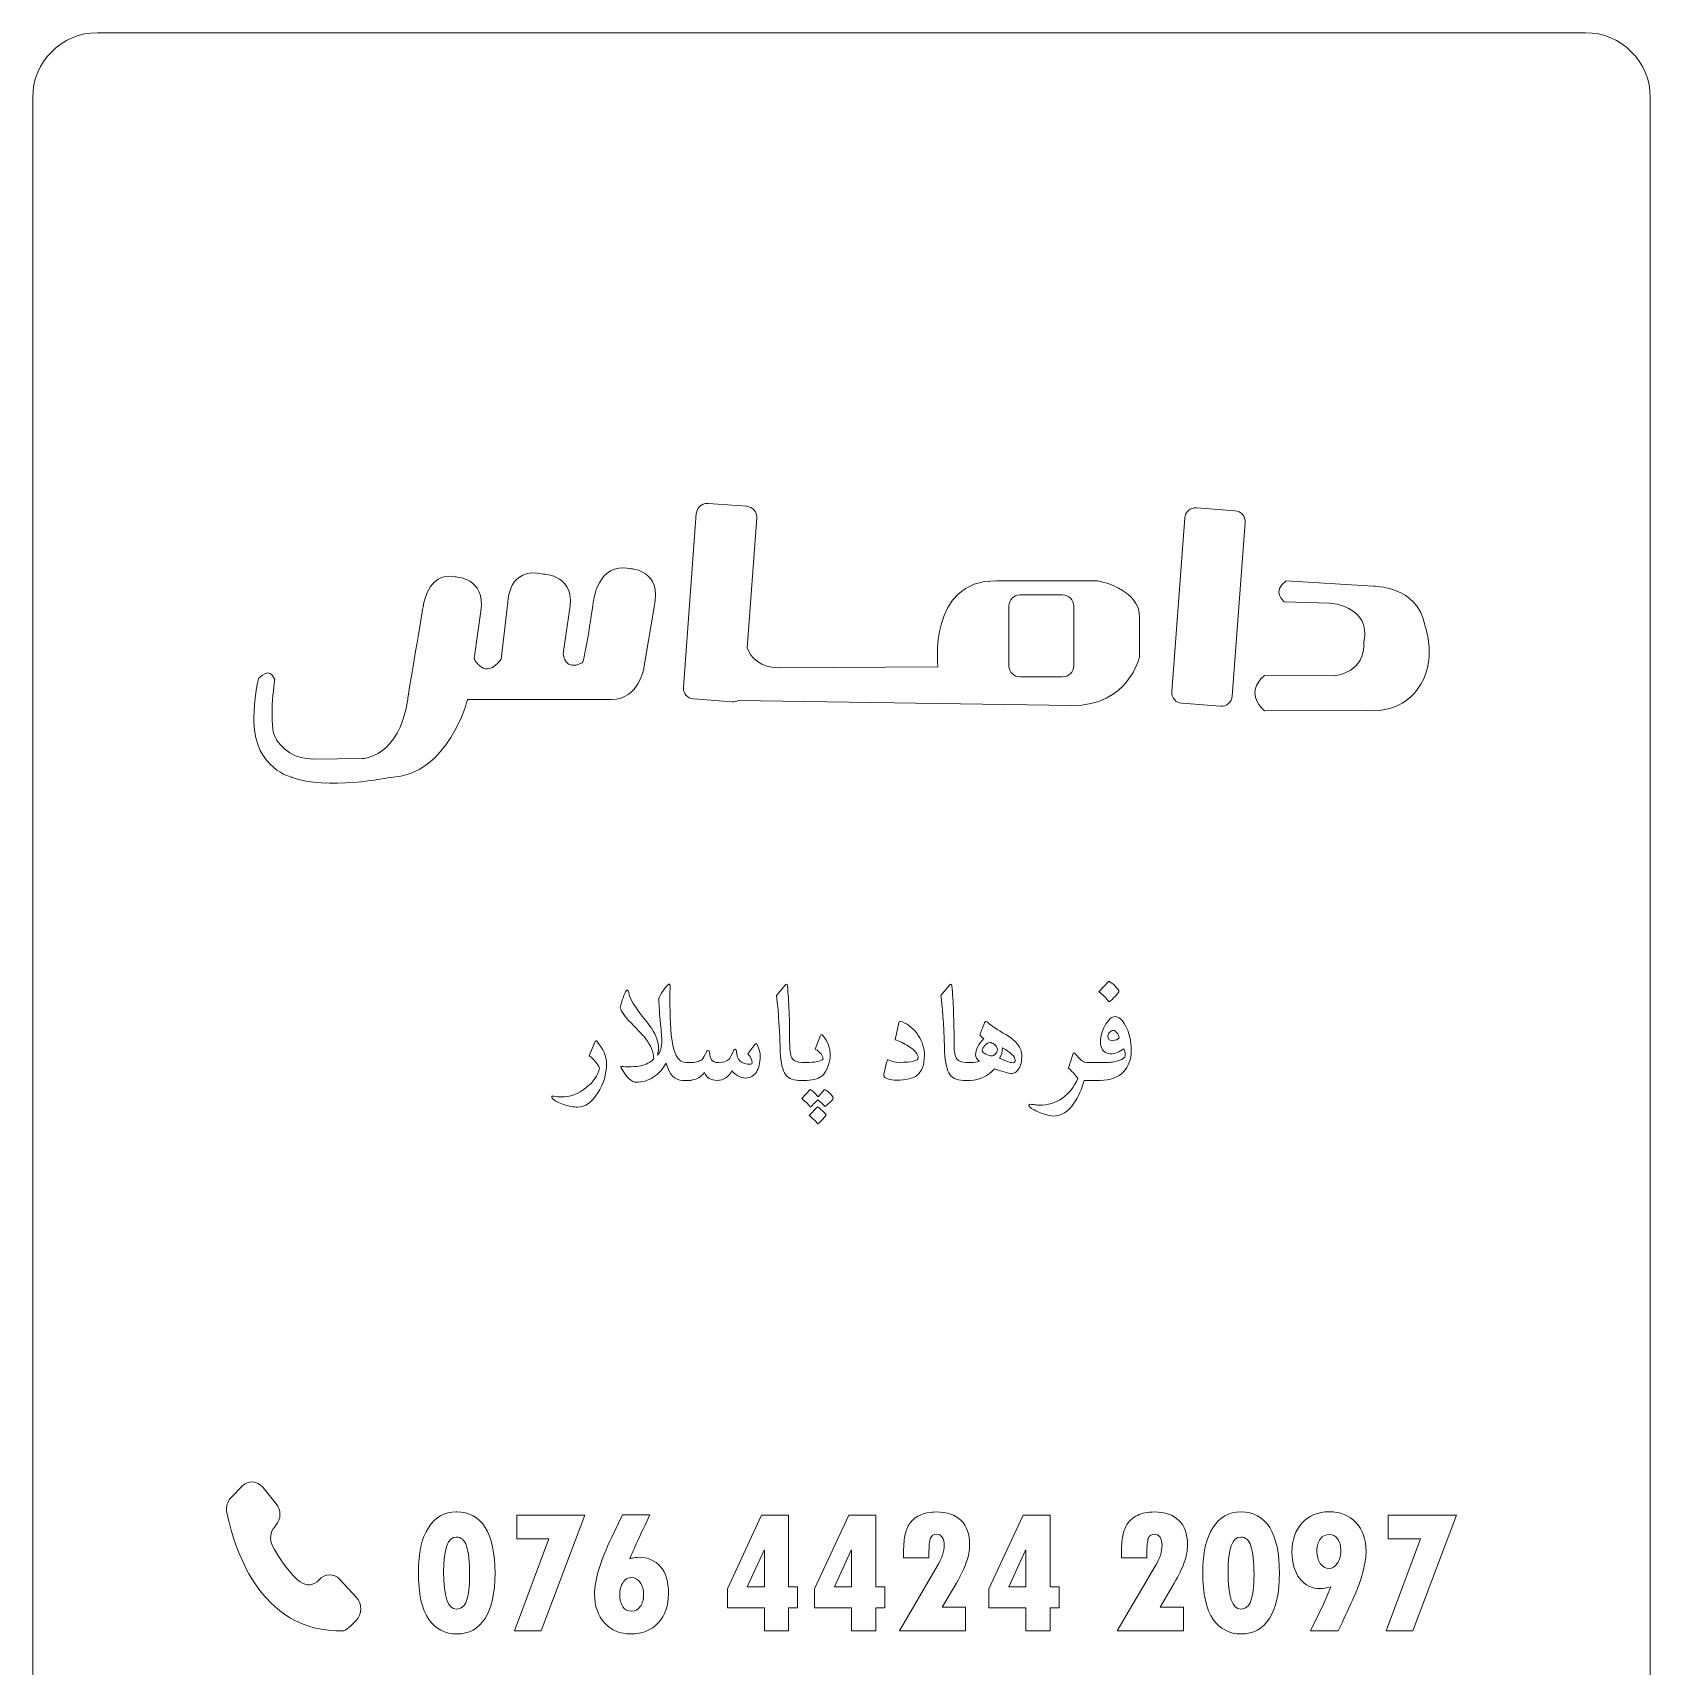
# Model space of a CAD drawing. Header units: millimetres. Extents: x -319 to -269, y -243 to -143.
# Drawn here: x -318.7 to -268.7, y -193.5 to -143 of the extents above; entities that cross this region are included whole.
import ezdxf

# ---------------------------------------------------------------- set-up
doc = ezdxf.new("R2010")
doc.units = ezdxf.units.MM
doc.header["$MEASUREMENT"] = 0
doc.layers.add('Layer 1', color=7, linetype='Continuous')

msp = doc.modelspace()

# ---------------------------------------------------------------- linework, layer by layer
at = {"layer": 'Layer 1', "color": 250, "lineweight": 18}
for points, knots in [([(-316.7188, -142.9953), (-316.7188, -142.9953), (-270.7189, -142.9953), (-270.7189, -142.9953), (-269.6188, -142.9953), (-268.7188, -143.8953), (-268.7188, -144.9952), (-268.7188, -144.9952), (-268.7188, -240.9953), (-268.7188, -240.9953), (-268.7188, -242.0953), (-269.6188, -242.9953), (-270.7189, -242.9953), (-270.7189, -242.9953), (-316.7188, -242.9953), (-316.7188, -242.9953), (-317.8188, -242.9953), (-318.7188, -242.0953), (-318.7188, -240.9953), (-318.7188, -240.9953), (-318.7188, -144.9952), (-318.7188, -144.9952), (-318.7188, -143.8953), (-317.8188, -142.9953), (-316.7188, -142.9953)], [0, 0, 0, 0, 0.125, 0.125, 0.125, 0.25, 0.25, 0.25, 0.375, 0.375, 0.375, 0.5, 0.5, 0.5, 0.625, 0.625, 0.625, 0.75, 0.75, 0.75, 0.875, 0.875, 0.875, 1, 1, 1, 1]), ([(-290.7406, -162.5979), (-290.7406, -162.5979), (-291.0538, -159.9038), (-288.9237, -159.9352), (-288.9237, -159.9352), (-285.8224, -159.9348), (-285.8224, -159.9348), (-285.8224, -159.9348), (-284.4753, -160.1512), (-284.5067, -161.0925), (-284.5067, -161.0925), (-284.506, -162.2845), (-284.506, -162.2845), (-284.506, -162.2845), (-284.8512, -163.8195), (-286.6055, -163.7882), (-286.6055, -163.7882), (-296.9151, -163.6353), (-296.9151, -163.6353), (-296.9696, -163.6646), (-297.0328, -163.679), (-297.099, -163.6741), (-297.099, -163.6741), (-298.2952, -163.585), (-298.2952, -163.585), (-298.4807, -163.5711), (-298.6199, -163.4096), (-298.6061, -163.224), (-298.6061, -163.224), (-298.2061, -157.8548), (-298.2061, -157.8548), (-298.1929, -157.678), (-298.0454, -157.5432), (-297.871, -157.5429), (-297.8624, -157.5429), (-297.8538, -157.5432), (-297.8451, -157.5439), (-297.8451, -157.5439), (-296.649, -157.633), (-296.649, -157.633), (-296.4634, -157.6467), (-296.3242, -157.8085), (-296.338, -157.994), (-296.338, -157.994), (-296.6369, -162.0061), (-296.6369, -162.0061), (-296.5257, -162.3286), (-296.2439, -162.6157), (-295.5961, -162.6291), (-295.5961, -162.6291), (-290.7406, -162.5979), (-290.7406, -162.5979)], [0, 0, 0, 0, 0.0588235, 0.0588235, 0.0588235, 0.1176471, 0.1176471, 0.1176471, 0.1764706, 0.1764706, 0.1764706, 0.2352941, 0.2352941, 0.2352941, 0.2941176, 0.2941176, 0.2941176, 0.3529412, 0.3529412, 0.3529412, 0.4117647, 0.4117647, 0.4117647, 0.4705882, 0.4705882, 0.4705882, 0.5294118, 0.5294118, 0.5294118, 0.5882353, 0.5882353, 0.5882353, 0.6470588, 0.6470588, 0.6470588, 0.7058824, 0.7058824, 0.7058824, 0.7647059, 0.7647059, 0.7647059, 0.8235294, 0.8235294, 0.8235294, 0.8823529, 0.8823529, 0.8823529, 0.9411765, 0.9411765, 0.9411765, 1, 1, 1, 1]), ([(-282.0035, -163.8113), (-282.0035, -163.8113), (-283.1993, -163.722), (-283.1993, -163.722), (-283.385, -163.7082), (-283.5242, -163.5467), (-283.5104, -163.361), (-283.5104, -163.361), (-283.1104, -157.992), (-283.1104, -157.992), (-283.0966, -157.8063), (-282.935, -157.6671), (-282.7494, -157.6809), (-282.7494, -157.6809), (-281.5532, -157.7701), (-281.5532, -157.7701), (-281.3679, -157.7839), (-281.2283, -157.9455), (-281.2425, -158.1311), (-281.2425, -158.1311), (-281.6424, -163.5001), (-281.6424, -163.5001), (-281.6562, -163.6858), (-281.8178, -163.825), (-282.0035, -163.8113)], [0, 0, 0, 0, 0.125, 0.125, 0.125, 0.25, 0.25, 0.25, 0.375, 0.375, 0.375, 0.5, 0.5, 0.5, 0.625, 0.625, 0.625, 0.75, 0.75, 0.75, 0.875, 0.875, 0.875, 1, 1, 1, 1]), ([(-301.7362, -162.4725), (-301.6526, -162.4292), (-301.3915, -160.609), (-301.3915, -160.609), (-301.3915, -160.609), (-301.2662, -159.3399), (-300.2637, -159.5591), (-300.2637, -159.5591), (-299.23, -159.5834), (-299.5118, -160.746), (-299.5118, -160.746), (-299.8252, -162.6291), (-299.8252, -162.6291), (-299.8252, -162.6291), (-299.9815, -163.6002), (-300.8277, -163.6002), (-301.6736, -163.6002), (-305.276, -163.6002), (-305.276, -163.6002), (-305.276, -163.6002), (-305.8711, -165.9498), (-307.6567, -166.0123), (-307.6567, -166.0123), (-309.6929, -166.4195), (-310.6953, -166.0123), (-310.6953, -166.0123), (-311.8544, -165.7474), (-311.8857, -164.2979), (-311.8857, -164.2979), (-311.8649, -163.3393), (-311.7395, -162.9633), (-311.7395, -162.9632), (-311.3845, -162.5455), (-311.2384, -162.9842), (-311.2384, -162.9842), (-311.4472, -164.467), (-311.1966, -164.822), (-311.1966, -164.822), (-310.8624, -165.4485), (-310.048, -165.4485), (-310.048, -165.4485), (-308.5233, -165.4277), (-308.5233, -165.4277), (-308.5233, -165.4277), (-307.3956, -165.4067), (-307.1241, -163.6002), (-307.1241, -163.4853), (-306.6439, -160.7077), (-306.6439, -160.7077), (-306.6439, -160.7077), (-306.5221, -159.6635), (-305.6744, -159.8098), (-305.6744, -159.8098), (-304.7017, -159.8306), (-304.8686, -160.8748), (-304.8686, -160.8748), (-305.0775, -162.3367), (-305.0775, -162.3367), (-305.0775, -162.3367), (-304.7434, -163.0468), (-304.2421, -162.3576), (-304.2421, -162.3576), (-304.0333, -160.609), (-304.0333, -160.609), (-304.0333, -160.609), (-304.0333, -159.4756), (-302.9264, -159.7262), (-302.9264, -159.7262), (-301.8822, -159.7471), (-302.1329, -160.9167), (-302.1329, -160.9167), (-302.3208, -162.1905), (-302.3208, -162.1905), (-302.3208, -162.1905), (-302.2791, -162.7545), (-301.7362, -162.4725)], [0, 0, 0, 0, 0.04, 0.04, 0.04, 0.08, 0.08, 0.08, 0.12, 0.12, 0.12, 0.16, 0.16, 0.16, 0.2, 0.2, 0.2, 0.24, 0.24, 0.24, 0.28, 0.28, 0.28, 0.32, 0.32, 0.32, 0.36, 0.36, 0.36, 0.4, 0.4, 0.4, 0.44, 0.44, 0.44, 0.48, 0.48, 0.48, 0.52, 0.52, 0.52, 0.56, 0.56, 0.56, 0.6, 0.6, 0.6, 0.64, 0.64, 0.64, 0.68, 0.68, 0.68, 0.72, 0.72, 0.72, 0.76, 0.76, 0.76, 0.8, 0.8, 0.8, 0.84, 0.84, 0.84, 0.88, 0.88, 0.88, 0.92, 0.92, 0.92, 0.96, 0.96, 0.96, 1, 1, 1, 1]), ([(-279.9747, -159.9348), (-279.9747, -159.9348), (-277.2805, -160.1021), (-277.2805, -160.1021), (-277.2805, -160.1021), (-275.9234, -160.0812), (-275.6934, -161.2925), (-275.6934, -161.2925), (-275.2542, -162.4411), (-275.9234, -163.2974), (-275.9234, -163.2974), (-276.3827, -164.0283), (-277.4687, -163.9449), (-277.4687, -163.9449), (-280.643, -163.9515), (-280.643, -163.9515), (-280.643, -163.9515), (-281.3114, -163.4228), (-280.643, -162.8589), (-280.643, -162.8589), (-278.474, -162.8697), (-278.474, -162.8697), (-278.474, -162.8697), (-277.509, -162.7848), (-277.5717, -161.8033), (-277.5717, -161.8033), (-277.2805, -160.7704), (-278.6383, -160.6242), (-278.6383, -160.6242), (-280.0374, -160.5825), (-280.0374, -160.5825), (-280.0374, -160.5825), (-280.4343, -160.2692), (-279.9747, -159.9348)], [0, 0, 0, 0, 0.0909091, 0.0909091, 0.0909091, 0.1818182, 0.1818182, 0.1818182, 0.2727273, 0.2727273, 0.2727273, 0.3636364, 0.3636364, 0.3636364, 0.4545455, 0.4545455, 0.4545455, 0.5454545, 0.5454545, 0.5454545, 0.6363636, 0.6363636, 0.6363636, 0.7272727, 0.7272727, 0.7272727, 0.8181818, 0.8181818, 0.8181818, 0.9090909, 0.9090909, 0.9090909, 1, 1, 1, 1]), ([(-286.8842, -162.905), (-286.8842, -162.905), (-288.2064, -162.905), (-288.2064, -162.905), (-288.3948, -162.905), (-288.5478, -162.7522), (-288.5478, -162.5636), (-288.5478, -162.5636), (-288.5478, -160.7137), (-288.5478, -160.7137), (-288.5478, -160.5253), (-288.3948, -160.3725), (-288.2064, -160.3725), (-288.2064, -160.3725), (-286.8842, -160.3725), (-286.8842, -160.3725), (-286.6957, -160.3725), (-286.5428, -160.5253), (-286.5428, -160.7138), (-286.5428, -160.7138), (-286.5428, -162.5636), (-286.5428, -162.5636), (-286.5428, -162.7522), (-286.6957, -162.905), (-286.8842, -162.905)], [0, 0, 0, 0, 0.125, 0.125, 0.125, 0.25, 0.25, 0.25, 0.375, 0.375, 0.375, 0.5, 0.5, 0.5, 0.625, 0.625, 0.625, 0.75, 0.75, 0.75, 0.875, 0.875, 0.875, 1, 1, 1, 1]), ([(-296.2321, -174.6359), (-296.2321, -174.8381), (-296.2721, -174.9983), (-296.3498, -175.1166), (-296.4299, -175.2398), (-296.5397, -175.3018), (-296.6801, -175.3018), (-296.7539, -175.3018), (-296.8354, -175.2786), (-296.9228, -175.2317), (-297.0118, -175.1849), (-297.0706, -175.1317), (-297.1007, -175.0715), (-297.2083, -175.2735), (-297.3598, -175.3745), (-297.5563, -175.3745), (-297.7602, -175.3745), (-297.8911, -175.295), (-297.9494, -175.1367), (-298.0663, -175.2721), (-298.2068, -175.3499), (-298.3701, -175.3695), (-298.3701, -175.3695), (-298.3701, -175.3745), (-298.3701, -175.3745), (-298.3701, -175.3745), (-298.4458, -175.3745), (-298.4458, -175.3745), (-298.4458, -175.3745), (-298.4552, -175.3745), (-298.4552, -175.3745), (-298.4552, -175.3745), (-298.588, -175.3745), (-298.588, -175.3745), (-298.588, -175.3745), (-298.6306, -175.3745), (-298.6306, -175.3745), (-298.8773, -175.3745), (-299.047, -175.1959), (-299.1387, -174.8387), (-299.2354, -175.0239), (-299.3691, -175.1711), (-299.5392, -175.2792), (-299.7029, -175.3825), (-299.8755, -175.4345), (-300.0573, -175.4345), (-300.2092, -175.4345), (-300.3669, -175.2844), (-300.5305, -174.9839), (-300.5371, -174.9708), (-300.5389, -174.9607), (-300.5357, -174.9538), (-300.534, -174.9469), (-300.5254, -174.9445), (-300.5105, -174.9463), (-300.4353, -174.9514), (-300.3652, -174.9538), (-300.3003, -174.9538), (-300.0683, -174.9538), (-299.8861, -174.9262), (-299.7543, -174.8713), (-299.6894, -174.8431), (-299.6102, -174.7906), (-299.5166, -174.7136), (-299.53, -174.5), (-299.6157, -174.2886), (-299.7745, -174.0802), (-299.8281, -174.0121), (-299.9814, -173.8481), (-300.2351, -173.5896), (-300.4137, -173.4073), (-300.522, -173.2547), (-300.5605, -173.1314), (-300.5455, -173.0295), (-300.497, -172.8812), (-300.4153, -172.6859), (-300.3868, -172.6176), (-300.3628, -172.5832), (-300.3428, -172.5832), (-300.3244, -172.5832), (-300.3086, -172.6101), (-300.2951, -172.6633), (-300.2617, -172.8215), (-300.1633, -173.0093), (-299.9998, -173.2267), (-299.8612, -173.4099), (-299.7228, -173.5926), (-299.5843, -173.7749), (-299.4442, -173.9919), (-299.3741, -174.1924), (-299.3741, -174.3756), (-299.3741, -174.4487), (-299.3839, -174.5227), (-299.4039, -174.5959), (-299.3174, -174.4957), (-299.2738, -174.3481), (-299.2738, -174.1529), (-299.2737, -174.0645), (-299.2873, -173.8881), (-299.3138, -173.6247), (-299.3423, -173.3341), (-299.36, -173.0857), (-299.3666, -172.8786), (-299.368, -172.8405), (-299.3353, -172.7666), (-299.2676, -172.6583), (-299.1999, -172.55), (-299.1377, -172.4725), (-299.081, -172.4255), (-299.0594, -172.4074), (-299.0445, -172.3979), (-299.036, -172.3979), (-299.0211, -172.3979), (-299.0145, -172.4286), (-299.016, -172.4906), (-299.031, -173.0069), (-299.0186, -173.4983), (-298.9785, -173.9645), (-298.9304, -174.5324), (-298.7755, -174.8193), (-298.5138, -174.8237), (-298.5138, -174.8237), (-298.4276, -174.8237), (-298.4276, -174.8237), (-298.4276, -174.8237), (-298.4189, -174.8237), (-298.4189, -174.8237), (-298.2369, -174.8228), (-298.1103, -174.7934), (-298.0394, -174.7353), (-298.0012, -174.7036), (-297.9518, -174.6223), (-297.8917, -174.4908), (-297.8805, -174.4626), (-297.8641, -174.4482), (-297.8417, -174.4482), (-297.819, -174.4481), (-297.8041, -174.4678), (-297.7992, -174.5065), (-297.7864, -174.6223), (-297.7665, -174.6987), (-297.7415, -174.7353), (-297.7039, -174.7943), (-297.6275, -174.8238), (-297.5137, -174.8238), (-297.3636, -174.8237), (-297.2559, -174.7887), (-297.1907, -174.718), (-297.1643, -174.6878), (-297.1193, -174.6015), (-297.0557, -174.4581), (-297.0405, -174.427), (-297.023, -174.4107), (-297.0004, -174.4107), (-296.9756, -174.4107), (-296.9629, -174.4339), (-296.9629, -174.4808), (-296.9629, -174.7442), (-296.8154, -174.8762), (-296.5173, -174.8762), (-296.4911, -174.8762), (-296.4773, -174.8589), (-296.4773, -174.8238), (-296.4773, -174.7487), (-296.5236, -174.6577), (-296.6149, -174.5509), (-296.6149, -174.5509), (-296.3947, -174.2706), (-296.3947, -174.2706), (-296.3746, -174.2473), (-296.3622, -174.2355), (-296.3547, -174.2355), (-296.3472, -174.2373), (-296.3358, -174.2523), (-296.3221, -174.2806), (-296.262, -174.4075), (-296.2321, -174.5258), (-296.2321, -174.6359)], [0, 0, 0, 0, 0.0169492, 0.0169492, 0.0169492, 0.0338983, 0.0338983, 0.0338983, 0.0508475, 0.0508475, 0.0508475, 0.0677966, 0.0677966, 0.0677966, 0.0847458, 0.0847458, 0.0847458, 0.1016949, 0.1016949, 0.1016949, 0.1186441, 0.1186441, 0.1186441, 0.1355932, 0.1355932, 0.1355932, 0.1525424, 0.1525424, 0.1525424, 0.1694915, 0.1694915, 0.1694915, 0.1864407, 0.1864407, 0.1864407, 0.2033898, 0.2033898, 0.2033898, 0.220339, 0.220339, 0.220339, 0.2372881, 0.2372881, 0.2372881, 0.2542373, 0.2542373, 0.2542373, 0.2711864, 0.2711864, 0.2711864, 0.2881356, 0.2881356, 0.2881356, 0.3050847, 0.3050847, 0.3050847, 0.3220339, 0.3220339, 0.3220339, 0.3389831, 0.3389831, 0.3389831, 0.3559322, 0.3559322, 0.3559322, 0.3728814, 0.3728814, 0.3728814, 0.3898305, 0.3898305, 0.3898305, 0.4067797, 0.4067797, 0.4067797, 0.4237288, 0.4237288, 0.4237288, 0.440678, 0.440678, 0.440678, 0.4576271, 0.4576271, 0.4576271, 0.4745763, 0.4745763, 0.4745763, 0.4915254, 0.4915254, 0.4915254, 0.5084746, 0.5084746, 0.5084746, 0.5254237, 0.5254237, 0.5254237, 0.5423729, 0.5423729, 0.5423729, 0.559322, 0.559322, 0.559322, 0.5762712, 0.5762712, 0.5762712, 0.5932203, 0.5932203, 0.5932203, 0.6101695, 0.6101695, 0.6101695, 0.6271186, 0.6271186, 0.6271186, 0.6440678, 0.6440678, 0.6440678, 0.6610169, 0.6610169, 0.6610169, 0.6779661, 0.6779661, 0.6779661, 0.6949153, 0.6949153, 0.6949153, 0.7118644, 0.7118644, 0.7118644, 0.7288136, 0.7288136, 0.7288136, 0.7457627, 0.7457627, 0.7457627, 0.7627119, 0.7627119, 0.7627119, 0.779661, 0.779661, 0.779661, 0.7966102, 0.7966102, 0.7966102, 0.8135593, 0.8135593, 0.8135593, 0.8305085, 0.8305085, 0.8305085, 0.8474576, 0.8474576, 0.8474576, 0.8644068, 0.8644068, 0.8644068, 0.8813559, 0.8813559, 0.8813559, 0.8983051, 0.8983051, 0.8983051, 0.9152542, 0.9152542, 0.9152542, 0.9322034, 0.9322034, 0.9322034, 0.9491525, 0.9491525, 0.9491525, 0.9661017, 0.9661017, 0.9661017, 0.9830508, 0.9830508, 0.9830508, 1, 1, 1, 1]), ([(-294.0691, -174.6198), (-294.0691, -174.7099), (-294.0936, -174.8188), (-294.1417, -174.9457), (-294.1869, -175.064), (-294.2314, -175.1461), (-294.2745, -175.1916), (-294.3928, -175.313), (-294.5655, -175.3745), (-294.7927, -175.3745), (-294.7927, -175.3745), (-294.8225, -175.3745), (-294.8225, -175.3745), (-294.8225, -175.3745), (-294.9653, -175.3745), (-294.9653, -175.3745), (-294.9653, -175.3745), (-295.038, -175.3745), (-295.038, -175.3745), (-295.25, -175.3745), (-295.3984, -175.2963), (-295.4834, -175.1392), (-295.5635, -174.9939), (-295.6087, -174.7323), (-295.6187, -174.355), (-295.6417, -173.6045), (-295.6793, -173.0696), (-295.7313, -172.7484), (-295.7313, -172.7484), (-295.4634, -172.4304), (-295.4634, -172.4304), (-295.4464, -172.4105), (-295.4315, -172.4005), (-295.4185, -172.4005), (-295.4014, -172.4005), (-295.3915, -172.4186), (-295.3884, -172.4556), (-295.3433, -172.9186), (-295.3208, -173.5262), (-295.3208, -174.28), (-295.3207, -174.487), (-295.2925, -174.6298), (-295.2356, -174.7074), (-295.1806, -174.7825), (-295.0842, -174.8213), (-294.9462, -174.8237), (-294.9462, -174.8237), (-294.8225, -174.8237), (-294.8225, -174.8237), (-294.8225, -174.8237), (-294.8101, -174.8237), (-294.8101, -174.8237), (-294.5326, -174.8237), (-294.3596, -174.7875), (-294.2894, -174.716), (-294.2894, -174.6083), (-294.37, -174.5065), (-294.5323, -174.4095), (-294.5323, -174.4095), (-294.3795, -174.0101), (-294.3795, -174.0101), (-294.3663, -173.9769), (-294.3522, -173.9601), (-294.3368, -173.9601), (-294.3239, -173.9601), (-294.3065, -173.9733), (-294.2845, -174.0003), (-294.1409, -174.1721), (-294.0691, -174.3786), (-294.0691, -174.6198)], [0, 0, 0, 0, 0.0434783, 0.0434783, 0.0434783, 0.0869565, 0.0869565, 0.0869565, 0.1304348, 0.1304348, 0.1304348, 0.173913, 0.173913, 0.173913, 0.2173913, 0.2173913, 0.2173913, 0.2608696, 0.2608696, 0.2608696, 0.3043478, 0.3043478, 0.3043478, 0.3478261, 0.3478261, 0.3478261, 0.3913043, 0.3913043, 0.3913043, 0.4347826, 0.4347826, 0.4347826, 0.4782609, 0.4782609, 0.4782609, 0.5217391, 0.5217391, 0.5217391, 0.5652174, 0.5652174, 0.5652174, 0.6086957, 0.6086957, 0.6086957, 0.6521739, 0.6521739, 0.6521739, 0.6956522, 0.6956522, 0.6956522, 0.7391304, 0.7391304, 0.7391304, 0.7826087, 0.7826087, 0.7826087, 0.826087, 0.826087, 0.826087, 0.8695652, 0.8695652, 0.8695652, 0.9130435, 0.9130435, 0.9130435, 0.9565217, 0.9565217, 0.9565217, 1, 1, 1, 1]), ([(-288.1463, -174.5959), (-288.1463, -174.7781), (-288.1787, -174.9207), (-288.2438, -175.0239), (-288.3019, -175.1172), (-288.3758, -175.164), (-288.4642, -175.164), (-288.5492, -175.164), (-288.7252, -175.114), (-288.9924, -175.014), (-289.1986, -175.2495), (-289.448, -175.3695), (-289.7406, -175.3742), (-289.7406, -175.3742), (-289.7406, -175.3745), (-289.7406, -175.3745), (-289.7406, -175.3745), (-289.7585, -175.3745), (-289.7585, -175.3745), (-289.7585, -175.3745), (-289.8835, -175.3745), (-289.8835, -175.3745), (-289.8835, -175.3745), (-289.9561, -175.3745), (-289.9561, -175.3745), (-290.1681, -175.3745), (-290.3166, -175.2963), (-290.4018, -175.1392), (-290.4819, -174.9939), (-290.5271, -174.7323), (-290.5371, -174.355), (-290.5598, -173.6045), (-290.5977, -173.0696), (-290.6495, -172.7484), (-290.6495, -172.7484), (-290.3818, -172.4304), (-290.3818, -172.4304), (-290.3648, -172.4105), (-290.3499, -172.4005), (-290.3366, -172.4005), (-290.3195, -172.4005), (-290.3097, -172.4186), (-290.3068, -172.4556), (-290.2615, -172.9186), (-290.2391, -173.5262), (-290.2391, -174.28), (-290.2391, -174.487), (-290.2109, -174.6298), (-290.154, -174.7074), (-290.099, -174.7825), (-290.0026, -174.8213), (-289.8646, -174.8237), (-289.8646, -174.8237), (-289.7406, -174.8237), (-289.7406, -174.8237), (-289.7406, -174.8237), (-289.7233, -174.8237), (-289.7233, -174.8237), (-289.6282, -174.8237), (-289.5386, -174.8105), (-289.4556, -174.7837), (-289.5357, -174.7317), (-289.5756, -174.6617), (-289.5756, -174.5727), (-289.5756, -174.4326), (-289.49, -174.2678), (-289.3178, -174.079), (-289.3962, -174.0351), (-289.4357, -173.9977), (-289.4357, -173.9658), (-289.4357, -173.9493), (-289.3933, -173.8355), (-289.3103, -173.6247), (-289.2904, -173.5765), (-289.2726, -173.552), (-289.2577, -173.552), (-289.2448, -173.552), (-289.2182, -173.569), (-289.18, -173.602), (-289.0871, -173.6821), (-288.9074, -173.8016), (-288.6418, -173.9601), (-288.3115, -174.1554), (-288.1463, -174.3674), (-288.1463, -174.5959)], [0, 0, 0, 0, 0.0357143, 0.0357143, 0.0357143, 0.0714286, 0.0714286, 0.0714286, 0.1071429, 0.1071429, 0.1071429, 0.1428571, 0.1428571, 0.1428571, 0.1785714, 0.1785714, 0.1785714, 0.2142857, 0.2142857, 0.2142857, 0.25, 0.25, 0.25, 0.2857143, 0.2857143, 0.2857143, 0.3214286, 0.3214286, 0.3214286, 0.3571429, 0.3571429, 0.3571429, 0.3928571, 0.3928571, 0.3928571, 0.4285714, 0.4285714, 0.4285714, 0.4642857, 0.4642857, 0.4642857, 0.5, 0.5, 0.5, 0.5357143, 0.5357143, 0.5357143, 0.5714286, 0.5714286, 0.5714286, 0.6071429, 0.6071429, 0.6071429, 0.6428571, 0.6428571, 0.6428571, 0.6785714, 0.6785714, 0.6785714, 0.7142857, 0.7142857, 0.7142857, 0.75, 0.75, 0.75, 0.7857143, 0.7857143, 0.7857143, 0.8214286, 0.8214286, 0.8214286, 0.8571429, 0.8571429, 0.8571429, 0.8928571, 0.8928571, 0.8928571, 0.9285714, 0.9285714, 0.9285714, 0.9642857, 0.9642857, 0.9642857, 1, 1, 1, 1]), ([(-285.1446, -172.6182), (-285.1446, -172.6415), (-285.1811, -172.6921), (-285.2537, -172.7697), (-285.3263, -172.8473), (-285.3927, -172.9062), (-285.4524, -172.9463), (-285.5326, -172.8293), (-285.6355, -172.7266), (-285.7605, -172.6384), (-285.7605, -172.6384), (-285.4575, -172.3128), (-285.4575, -172.3128), (-285.3956, -172.3379), (-285.3268, -172.391), (-285.2501, -172.4731), (-285.1798, -172.5463), (-285.1446, -172.5952), (-285.1446, -172.6182)], [0, 0, 0, 0, 0.1666667, 0.1666667, 0.1666667, 0.3333333, 0.3333333, 0.3333333, 0.5, 0.5, 0.5, 0.6666667, 0.6666667, 0.6666667, 0.8333333, 0.8333333, 0.8333333, 1, 1, 1, 1]), ([(-291.1554, -174.6109), (-291.1554, -174.8964), (-291.2309, -175.0973), (-291.3833, -175.2142), (-291.5152, -175.3174), (-291.7277, -175.3694), (-292.0215, -175.3694), (-292.1215, -175.3694), (-292.2099, -175.3562), (-292.2866, -175.3294), (-292.3688, -175.3012), (-292.4095, -175.2662), (-292.4095, -175.2242), (-292.4095, -175.1892), (-292.3925, -175.1016), (-292.3593, -174.9613), (-292.3223, -174.8142), (-292.2987, -174.7412), (-292.2866, -174.7412), (-292.1697, -174.793), (-292.0534, -174.8188), (-291.9365, -174.8188), (-291.5439, -174.8188), (-291.348, -174.7729), (-291.348, -174.681), (-291.348, -174.5677), (-291.4475, -174.4475), (-291.6459, -174.3206), (-291.8012, -174.2203), (-291.9406, -174.1535), (-292.0638, -174.1203), (-292.0638, -174.1203), (-291.9514, -173.5871), (-291.9514, -173.5871), (-291.9414, -173.5452), (-291.9037, -173.5389), (-291.8385, -173.567), (-291.6351, -173.654), (-291.47, -173.7935), (-291.3443, -173.9863), (-291.2185, -174.179), (-291.1554, -174.3877), (-291.1554, -174.6109)], [0, 0, 0, 0, 0.0714286, 0.0714286, 0.0714286, 0.1428571, 0.1428571, 0.1428571, 0.2142857, 0.2142857, 0.2142857, 0.2857143, 0.2857143, 0.2857143, 0.3571429, 0.3571429, 0.3571429, 0.4285714, 0.4285714, 0.4285714, 0.5, 0.5, 0.5, 0.5714286, 0.5714286, 0.5714286, 0.6428571, 0.6428571, 0.6428571, 0.7142857, 0.7142857, 0.7142857, 0.7857143, 0.7857143, 0.7857143, 0.8571429, 0.8571429, 0.8571429, 0.9285714, 0.9285714, 0.9285714, 1, 1, 1, 1]), ([(-284.7645, -174.452), (-284.7645, -174.7241), (-284.8424, -174.9426), (-284.9998, -175.106), (-285.17, -175.285), (-285.4127, -175.3745), (-285.7281, -175.3745), (-285.7281, -175.3745), (-285.9484, -175.3745), (-285.9484, -175.3745), (-285.9484, -175.3745), (-286.0911, -175.3745), (-286.0911, -175.3745), (-286.0911, -175.3745), (-286.2211, -175.3745), (-286.2211, -175.3745), (-286.2933, -175.6461), (-286.3971, -175.8808), (-286.5339, -176.0786), (-286.7174, -176.3451), (-286.9266, -176.4784), (-287.1599, -176.4784), (-287.2482, -176.4784), (-287.3657, -176.4516), (-287.5129, -176.3983), (-287.6599, -176.3451), (-287.7828, -176.2849), (-287.8811, -176.2182), (-287.9109, -176.198), (-287.9259, -176.1772), (-287.9259, -176.1554), (-287.9259, -176.1285), (-287.9077, -176.1154), (-287.8707, -176.1154), (-287.8429, -176.1154), (-287.7981, -176.1199), (-287.7383, -176.1291), (-287.6781, -176.1387), (-287.6329, -176.143), (-287.603, -176.143), (-287.3445, -176.143), (-287.1067, -176.0686), (-286.8909, -175.9201), (-286.6751, -175.7717), (-286.5174, -175.5703), (-286.419, -175.3168), (-286.454, -175.2469), (-286.5473, -175.1416), (-286.6992, -175.0014), (-286.6992, -175.0014), (-286.5718, -174.5758), (-286.5718, -174.5758), (-286.5618, -174.5408), (-286.5497, -174.5233), (-286.5365, -174.5233), (-286.5249, -174.5233), (-286.5071, -174.5357), (-286.4842, -174.5609), (-286.4842, -174.5609), (-286.3713, -174.6872), (-286.3713, -174.6872), (-286.3195, -174.7449), (-286.273, -174.7818), (-286.231, -174.7987), (-286.1892, -174.8156), (-286.1244, -174.8238), (-286.036, -174.8238), (-286.036, -174.8238), (-285.9484, -174.8237), (-285.9484, -174.8237), (-285.9484, -174.8237), (-285.9484, -174.8262), (-285.9484, -174.8262), (-285.9484, -174.8262), (-285.5529, -174.8262), (-285.5529, -174.8262), (-285.4076, -174.8262), (-285.2708, -174.8043), (-285.142, -174.7605), (-285.0139, -174.7174), (-284.9495, -174.6686), (-284.9495, -174.6146), (-284.9495, -174.5239), (-284.9653, -174.4507), (-284.9972, -174.3957), (-285.1243, -174.5006), (-285.2625, -174.5534), (-285.4127, -174.5534), (-285.4828, -174.5534), (-285.5454, -174.5302), (-285.6003, -174.4833), (-285.6775, -174.4162), (-285.7157, -174.3131), (-285.7157, -174.1729), (-285.7157, -174.0276), (-285.6687, -173.8668), (-285.5753, -173.6898), (-285.4732, -173.4976), (-285.3696, -173.4018), (-285.2625, -173.4018), (-285.1505, -173.4018), (-285.0429, -173.497), (-284.9395, -173.6879), (-284.8226, -173.8999), (-284.7645, -174.1548), (-284.7645, -174.452)], [0, 0, 0, 0, 0.0285714, 0.0285714, 0.0285714, 0.0571429, 0.0571429, 0.0571429, 0.0857143, 0.0857143, 0.0857143, 0.1142857, 0.1142857, 0.1142857, 0.1428571, 0.1428571, 0.1428571, 0.1714286, 0.1714286, 0.1714286, 0.2, 0.2, 0.2, 0.2285714, 0.2285714, 0.2285714, 0.2571429, 0.2571429, 0.2571429, 0.2857143, 0.2857143, 0.2857143, 0.3142857, 0.3142857, 0.3142857, 0.3428571, 0.3428571, 0.3428571, 0.3714286, 0.3714286, 0.3714286, 0.4, 0.4, 0.4, 0.4285714, 0.4285714, 0.4285714, 0.4571429, 0.4571429, 0.4571429, 0.4857143, 0.4857143, 0.4857143, 0.5142857, 0.5142857, 0.5142857, 0.5428571, 0.5428571, 0.5428571, 0.5714286, 0.5714286, 0.5714286, 0.6, 0.6, 0.6, 0.6285714, 0.6285714, 0.6285714, 0.6571429, 0.6571429, 0.6571429, 0.6857143, 0.6857143, 0.6857143, 0.7142857, 0.7142857, 0.7142857, 0.7428571, 0.7428571, 0.7428571, 0.7714286, 0.7714286, 0.7714286, 0.8, 0.8, 0.8, 0.8285714, 0.8285714, 0.8285714, 0.8571429, 0.8571429, 0.8571429, 0.8857143, 0.8857143, 0.8857143, 0.9142857, 0.9142857, 0.9142857, 0.9428571, 0.9428571, 0.9428571, 0.9714286, 0.9714286, 0.9714286, 1, 1, 1, 1]), ([(-300.9811, -174.8688), (-300.9811, -175.1823), (-301.0711, -175.4816), (-301.2515, -175.765), (-301.4368, -176.0571), (-301.641, -176.203), (-301.8648, -176.203), (-301.9966, -176.203), (-302.1442, -176.1748), (-302.3079, -176.1179), (-302.4595, -176.0648), (-302.5716, -176.0084), (-302.6433, -175.9503), (-302.6632, -175.9333), (-302.6732, -175.917), (-302.6732, -175.9), (-302.6732, -175.865), (-302.6523, -175.8526), (-302.6108, -175.8624), (-302.5371, -175.8794), (-302.463, -175.8876), (-302.388, -175.8876), (-302.1126, -175.8876), (-301.8557, -175.7932), (-301.6169, -175.6048), (-301.3851, -175.4264), (-301.2454, -175.2242), (-301.199, -174.9989), (-301.254, -174.8619), (-301.3591, -174.7341), (-301.5144, -174.6158), (-301.5144, -174.6158), (-301.3465, -174.1902), (-301.3465, -174.1902), (-301.3298, -174.1452), (-301.3056, -174.1408), (-301.2741, -174.1778), (-301.0786, -174.4013), (-300.9811, -174.6316), (-300.9811, -174.8688)], [0, 0, 0, 0, 0.0769231, 0.0769231, 0.0769231, 0.1538462, 0.1538462, 0.1538462, 0.2307692, 0.2307692, 0.2307692, 0.3076923, 0.3076923, 0.3076923, 0.3846154, 0.3846154, 0.3846154, 0.4615385, 0.4615385, 0.4615385, 0.5384615, 0.5384615, 0.5384615, 0.6153846, 0.6153846, 0.6153846, 0.6923077, 0.6923077, 0.6923077, 0.7692308, 0.7692308, 0.7692308, 0.8461538, 0.8461538, 0.8461538, 0.9230769, 0.9230769, 0.9230769, 1, 1, 1, 1]), ([(-285.1347, -174.0576), (-285.1429, -174.0045), (-285.1674, -173.953), (-285.2068, -173.905), (-285.2462, -173.8568), (-285.2837, -173.8323), (-285.3189, -173.8323), (-285.3657, -173.8323), (-285.4069, -173.8574), (-285.4426, -173.9075), (-285.4728, -173.9493), (-285.4877, -173.9876), (-285.4877, -174.0227), (-285.4877, -174.1028), (-285.4434, -174.1428), (-285.3538, -174.1428), (-285.245, -174.1428), (-285.1715, -174.1147), (-285.1347, -174.0576)], [0, 0, 0, 0, 0.1666667, 0.1666667, 0.1666667, 0.3333333, 0.3333333, 0.3333333, 0.5, 0.5, 0.5, 0.6666667, 0.6666667, 0.6666667, 0.8333333, 0.8333333, 0.8333333, 1, 1, 1, 1]), ([(-288.8999, -174.4231), (-288.8999, -174.3662), (-288.9318, -174.3137), (-288.9949, -174.2654), (-289.0501, -174.2254), (-289.097, -174.2054), (-289.1352, -174.2054), (-289.1771, -174.2054), (-289.227, -174.2361), (-289.2854, -174.2967), (-289.3436, -174.3575), (-289.373, -174.4113), (-289.373, -174.4581), (-289.373, -174.4932), (-289.3327, -174.529), (-289.2526, -174.5658), (-289.1808, -174.6009), (-289.1219, -174.6183), (-289.0751, -174.6183), (-289.0398, -174.6183), (-289.0041, -174.6015), (-288.9676, -174.5683), (-288.9223, -174.5282), (-288.8999, -174.4802), (-288.8999, -174.4231)], [0, 0, 0, 0, 0.125, 0.125, 0.125, 0.25, 0.25, 0.25, 0.375, 0.375, 0.375, 0.5, 0.5, 0.5, 0.625, 0.625, 0.625, 0.75, 0.75, 0.75, 0.875, 0.875, 0.875, 1, 1, 1, 1]), ([(-288.3517, -174.7511), (-288.3517, -174.641), (-288.4824, -174.5152), (-288.7448, -174.3731), (-288.7446, -174.5), (-288.7755, -174.604), (-288.8373, -174.6859), (-288.6467, -174.7812), (-288.5068, -174.8288), (-288.4164, -174.8288), (-288.3733, -174.8288), (-288.3517, -174.803), (-288.3517, -174.7511)], [0, 0, 0, 0, 0.25, 0.25, 0.25, 0.5, 0.5, 0.5, 0.75, 0.75, 0.75, 1, 1, 1, 1]), ([(-293.9715, -175.9201), (-293.9715, -175.9603), (-294.0591, -176.0484), (-294.2343, -176.1855), (-294.2862, -176.1185), (-294.3588, -176.0478), (-294.4522, -175.9727), (-294.5053, -176.0329), (-294.5829, -176.1099), (-294.685, -176.203), (-294.7569, -176.0978), (-294.8445, -176.0096), (-294.9479, -175.9376), (-294.9479, -175.9376), (-294.69, -175.6597), (-294.69, -175.6597), (-294.6217, -175.6898), (-294.5397, -175.7631), (-294.4447, -175.8802), (-294.4447, -175.8802), (-294.2393, -175.6597), (-294.2393, -175.6597), (-294.1874, -175.6818), (-294.1285, -175.7268), (-294.0616, -175.7951), (-294.0014, -175.8581), (-293.9716, -175.9), (-293.9715, -175.9201)], [0, 0, 0, 0, 0.1111111, 0.1111111, 0.1111111, 0.2222222, 0.2222222, 0.2222222, 0.3333333, 0.3333333, 0.3333333, 0.4444444, 0.4444444, 0.4444444, 0.5555556, 0.5555556, 0.5555556, 0.6666667, 0.6666667, 0.6666667, 0.7777778, 0.7777778, 0.7777778, 0.8888889, 0.8888889, 0.8888889, 1, 1, 1, 1]), ([(-294.202, -176.4457), (-294.202, -176.4609), (-294.2326, -176.5028), (-294.2945, -176.5711), (-294.3563, -176.6392), (-294.4094, -176.6887), (-294.4546, -176.7187), (-294.5165, -176.6366), (-294.6043, -176.551), (-294.7175, -176.4609), (-294.7175, -176.4609), (-294.4596, -176.1906), (-294.4596, -176.1906), (-294.4128, -176.2225), (-294.3596, -176.2676), (-294.2994, -176.3256), (-294.2343, -176.389), (-294.202, -176.429), (-294.202, -176.4457)], [0, 0, 0, 0, 0.1666667, 0.1666667, 0.1666667, 0.3333333, 0.3333333, 0.3333333, 0.5, 0.5, 0.5, 0.6666667, 0.6666667, 0.6666667, 0.8333333, 0.8333333, 0.8333333, 1, 1, 1, 1]), ([(-311.2383, -189.1698), (-311.2383, -189.1698), (-311.2, -189.1263), (-311.2, -189.1263), (-311.0376, -188.9411), (-311.0324, -188.6503), (-311.1881, -188.4591), (-311.1881, -188.4591), (-311.604, -187.9487), (-311.604, -187.9487), (-311.7712, -187.7435), (-312.0601, -187.7293), (-312.2444, -187.9172), (-312.2444, -187.9172), (-312.5827, -188.2624), (-312.5827, -188.2624), (-312.6756, -188.3571), (-312.7261, -188.4881), (-312.7259, -188.6236), (-312.7258, -188.6581), (-312.7225, -188.6929), (-312.7157, -188.7275), (-312.5367, -189.6428), (-311.7669, -192.4728), (-309.1042, -192.3884), (-309.0442, -192.3865), (-308.8763, -192.2287), (-308.7182, -192.0656), (-308.533, -191.8746), (-308.5278, -191.5544), (-308.7078, -191.3585), (-308.7078, -191.3585), (-309.2236, -190.7973), (-309.2236, -190.7973), (-309.4022, -190.603), (-309.6921, -190.6083), (-309.8656, -190.809), (-309.8656, -190.809), (-309.8656, -190.809), (-309.8656, -190.809), (-310.0202, -190.988), (-310.2704, -191.0159), (-310.4529, -190.8727), (-310.6727, -190.7001), (-310.973, -190.3751), (-311.3008, -189.7641), (-311.4028, -189.5738), (-311.3783, -189.3293), (-311.2383, -189.1698)], [0, 0, 0, 0, 0.0625, 0.0625, 0.0625, 0.125, 0.125, 0.125, 0.1875, 0.1875, 0.1875, 0.25, 0.25, 0.25, 0.3125, 0.3125, 0.3125, 0.375, 0.375, 0.375, 0.4375, 0.4375, 0.4375, 0.5, 0.5, 0.5, 0.5625, 0.5625, 0.5625, 0.625, 0.625, 0.625, 0.6875, 0.6875, 0.6875, 0.75, 0.75, 0.75, 0.8125, 0.8125, 0.8125, 0.875, 0.875, 0.875, 0.9375, 0.9375, 0.9375, 1, 1, 1, 1]), ([(-305.6133, -188.7142), (-305.2252, -188.7142), (-304.9306, -188.8742), (-304.7293, -189.1946), (-304.5281, -189.5148), (-304.4275, -189.9862), (-304.4275, -190.6085), (-304.4275, -191.215), (-304.5298, -191.6792), (-304.7348, -192.001), (-304.9394, -192.3231), (-305.2324, -192.4842), (-305.6133, -192.4842), (-305.9747, -192.4842), (-306.2622, -192.3333), (-306.4759, -192.032), (-306.6897, -191.7307), (-306.7968, -191.2436), (-306.7968, -190.5711), (-306.7968, -189.9806), (-306.694, -189.5236), (-306.4882, -189.2), (-306.2825, -188.8761), (-305.9943, -188.7142), (-305.6243, -188.7142), (-305.6243, -188.7142), (-305.6133, -188.7142), (-305.6133, -188.7142)], [0, 0, 0, 0, 0.1111111, 0.1111111, 0.1111111, 0.2222222, 0.2222222, 0.2222222, 0.3333333, 0.3333333, 0.3333333, 0.4444444, 0.4444444, 0.4444444, 0.5555556, 0.5555556, 0.5555556, 0.6666667, 0.6666667, 0.6666667, 0.7777778, 0.7777778, 0.7777778, 0.8888889, 0.8888889, 0.8888889, 1, 1, 1, 1]), ([(-303.7566, -188.8081), (-303.7566, -188.8081), (-301.6504, -188.8081), (-301.6504, -188.8081), (-301.6504, -188.8081), (-303.0026, -192.3901), (-303.0026, -192.3901), (-303.0026, -192.3901), (-303.8263, -192.3901), (-303.8263, -192.3901), (-303.8263, -192.3901), (-302.7666, -189.5434), (-302.7666, -189.5434), (-302.7666, -189.5434), (-303.7566, -189.5434), (-303.7566, -189.5434), (-303.7566, -189.5434), (-303.7566, -188.8081), (-303.7566, -188.8081)], [0, 0, 0, 0, 0.1666667, 0.1666667, 0.1666667, 0.3333333, 0.3333333, 0.3333333, 0.5, 0.5, 0.5, 0.6666667, 0.6666667, 0.6666667, 0.8333333, 0.8333333, 0.8333333, 1, 1, 1, 1]), ([(-300.4913, -188.8029), (-300.4913, -188.8029), (-299.6379, -188.8029), (-299.6379, -188.8029), (-299.9438, -189.436), (-300.1514, -189.8859), (-300.2606, -190.1524), (-300.2372, -190.1508), (-300.1988, -190.1434), (-300.1451, -190.131), (-300.0842, -190.1201), (-300.0326, -190.115), (-299.9893, -190.115), (-299.6998, -190.115), (-299.4734, -190.2123), (-299.3106, -190.4075), (-299.148, -190.6023), (-299.0664, -190.8753), (-299.0664, -191.2257), (-299.0664, -191.6103), (-299.1721, -191.9161), (-299.383, -192.1435), (-299.5942, -192.3705), (-299.8768, -192.4842), (-300.231, -192.4842), (-300.5636, -192.4842), (-300.8339, -192.371), (-301.0411, -192.1447), (-301.2487, -191.9185), (-301.3526, -191.6229), (-301.3526, -191.2579), (-301.3526, -190.809), (-301.1477, -190.1603), (-300.7379, -189.3125), (-300.7379, -189.3125), (-300.4913, -188.8029), (-300.4913, -188.8029)], [0, 0, 0, 0, 0.0833333, 0.0833333, 0.0833333, 0.1666667, 0.1666667, 0.1666667, 0.25, 0.25, 0.25, 0.3333333, 0.3333333, 0.3333333, 0.4166667, 0.4166667, 0.4166667, 0.5, 0.5, 0.5, 0.5833333, 0.5833333, 0.5833333, 0.6666667, 0.6666667, 0.6666667, 0.75, 0.75, 0.75, 0.8333333, 0.8333333, 0.8333333, 0.9166667, 0.9166667, 0.9166667, 1, 1, 1, 1]), ([(-296.1901, -188.8081), (-296.1901, -188.8081), (-295.3557, -188.8081), (-295.3557, -188.8081), (-295.3557, -188.8081), (-295.3557, -191.0272), (-295.3557, -191.0272), (-295.3557, -191.0272), (-295.0765, -191.0272), (-295.0765, -191.0272), (-295.0765, -191.0272), (-295.0765, -191.6763), (-295.0765, -191.6763), (-295.0765, -191.6763), (-295.3557, -191.6763), (-295.3557, -191.6763), (-295.3557, -191.6763), (-295.3557, -192.3901), (-295.3557, -192.3901), (-295.3557, -192.3901), (-296.0988, -192.3901), (-296.0988, -192.3901), (-296.0988, -192.3901), (-296.0988, -191.6763), (-296.0988, -191.6763), (-296.0988, -191.6763), (-297.2472, -191.6763), (-297.2472, -191.6763), (-297.2472, -191.6763), (-297.2472, -191.0943), (-297.2472, -191.0943), (-297.2472, -191.0943), (-296.1901, -188.8081), (-296.1901, -188.8081)], [0, 0, 0, 0, 0.0909091, 0.0909091, 0.0909091, 0.1818182, 0.1818182, 0.1818182, 0.2727273, 0.2727273, 0.2727273, 0.3636364, 0.3636364, 0.3636364, 0.4545455, 0.4545455, 0.4545455, 0.5454545, 0.5454545, 0.5454545, 0.6363636, 0.6363636, 0.6363636, 0.7272727, 0.7272727, 0.7272727, 0.8181818, 0.8181818, 0.8181818, 0.9090909, 0.9090909, 0.9090909, 1, 1, 1, 1]), ([(-293.496, -188.8081), (-293.496, -188.8081), (-292.6619, -188.8081), (-292.6619, -188.8081), (-292.6619, -188.8081), (-292.6619, -191.0272), (-292.6619, -191.0272), (-292.6619, -191.0272), (-292.3822, -191.0272), (-292.3822, -191.0272), (-292.3822, -191.0272), (-292.3822, -191.6763), (-292.3822, -191.6763), (-292.3822, -191.6763), (-292.6619, -191.6763), (-292.6619, -191.6763), (-292.6619, -191.6763), (-292.6619, -192.3901), (-292.6619, -192.3901), (-292.6619, -192.3901), (-293.4047, -192.3901), (-293.4047, -192.3901), (-293.4047, -192.3901), (-293.4047, -191.6763), (-293.4047, -191.6763), (-293.4047, -191.6763), (-294.5533, -191.6763), (-294.5533, -191.6763), (-294.5533, -191.6763), (-294.5533, -191.0943), (-294.5533, -191.0943), (-294.5533, -191.0943), (-293.496, -188.8081), (-293.496, -188.8081)], [0, 0, 0, 0, 0.0909091, 0.0909091, 0.0909091, 0.1818182, 0.1818182, 0.1818182, 0.2727273, 0.2727273, 0.2727273, 0.3636364, 0.3636364, 0.3636364, 0.4545455, 0.4545455, 0.4545455, 0.5454545, 0.5454545, 0.5454545, 0.6363636, 0.6363636, 0.6363636, 0.7272727, 0.7272727, 0.7272727, 0.8181818, 0.8181818, 0.8181818, 0.9090909, 0.9090909, 0.9090909, 1, 1, 1, 1]), ([(-291.0169, -190.1362), (-291.0169, -190.1362), (-291.8031, -190.1362), (-291.8031, -190.1362), (-291.8031, -189.8678), (-291.7921, -189.6576), (-291.7697, -189.5057), (-291.7476, -189.3538), (-291.7008, -189.2192), (-291.6301, -189.1018), (-291.5595, -188.985), (-291.4514, -188.891), (-291.3053, -188.8203), (-291.1599, -188.7495), (-290.9863, -188.7142), (-290.7864, -188.7142), (-290.4554, -188.7142), (-290.2015, -188.801), (-290.024, -188.9745), (-289.8469, -189.1481), (-289.7588, -189.3984), (-289.7588, -189.7259), (-289.7588, -189.8938), (-289.7926, -190.0752), (-289.8604, -190.2692), (-289.9286, -190.4633), (-290.0306, -190.6765), (-290.1667, -190.9091), (-290.1667, -190.9091), (-290.6066, -191.6603), (-290.6066, -191.6603), (-290.6066, -191.6603), (-289.8845, -191.6603), (-289.8845, -191.6603), (-289.8845, -191.6603), (-289.8845, -192.3901), (-289.8845, -192.3901), (-289.8845, -192.3901), (-291.9292, -192.3901), (-291.9292, -192.3901), (-291.9292, -192.3901), (-290.7592, -190.3913), (-290.7592, -190.3913), (-290.6166, -190.1515), (-290.545, -189.9333), (-290.545, -189.7364), (-290.545, -189.6382), (-290.566, -189.5577), (-290.6094, -189.495), (-290.6524, -189.4325), (-290.7058, -189.4012), (-290.7702, -189.4012), (-290.8722, -189.4012), (-290.9387, -189.4418), (-290.9704, -189.5231), (-291.0014, -189.6048), (-291.0169, -189.7653), (-291.0169, -190.0047), (-291.0169, -190.0047), (-291.0169, -190.1362), (-291.0169, -190.1362)], [0, 0, 0, 0, 0.05, 0.05, 0.05, 0.1, 0.1, 0.1, 0.15, 0.15, 0.15, 0.2, 0.2, 0.2, 0.25, 0.25, 0.25, 0.3, 0.3, 0.3, 0.35, 0.35, 0.35, 0.4, 0.4, 0.4, 0.45, 0.45, 0.45, 0.5, 0.5, 0.5, 0.55, 0.55, 0.55, 0.6, 0.6, 0.6, 0.65, 0.65, 0.65, 0.7, 0.7, 0.7, 0.75, 0.75, 0.75, 0.8, 0.8, 0.8, 0.85, 0.85, 0.85, 0.9, 0.9, 0.9, 0.95, 0.95, 0.95, 1, 1, 1, 1]), ([(-288.1082, -188.8081), (-288.1082, -188.8081), (-287.2738, -188.8081), (-287.2738, -188.8081), (-287.2738, -188.8081), (-287.2738, -191.0272), (-287.2738, -191.0272), (-287.2738, -191.0272), (-286.9948, -191.0272), (-286.9948, -191.0272), (-286.9948, -191.0272), (-286.9948, -191.6763), (-286.9948, -191.6763), (-286.9948, -191.6763), (-287.2738, -191.6763), (-287.2738, -191.6763), (-287.2738, -191.6763), (-287.2738, -192.3901), (-287.2738, -192.3901), (-287.2738, -192.3901), (-288.0173, -192.3901), (-288.0173, -192.3901), (-288.0173, -192.3901), (-288.0173, -191.6763), (-288.0173, -191.6763), (-288.0173, -191.6763), (-289.1655, -191.6763), (-289.1655, -191.6763), (-289.1655, -191.6763), (-289.1655, -191.0943), (-289.1655, -191.0943), (-289.1655, -191.0943), (-288.1082, -188.8081), (-288.1082, -188.8081)], [0, 0, 0, 0, 0.0909091, 0.0909091, 0.0909091, 0.1818182, 0.1818182, 0.1818182, 0.2727273, 0.2727273, 0.2727273, 0.3636364, 0.3636364, 0.3636364, 0.4545455, 0.4545455, 0.4545455, 0.5454545, 0.5454545, 0.5454545, 0.6363636, 0.6363636, 0.6363636, 0.7272727, 0.7272727, 0.7272727, 0.8181818, 0.8181818, 0.8181818, 0.9090909, 0.9090909, 0.9090909, 1, 1, 1, 1]), ([(-284.2818, -190.1362), (-284.2818, -190.1362), (-285.0683, -190.1362), (-285.0683, -190.1362), (-285.0683, -189.8678), (-285.0569, -189.6576), (-285.0345, -189.5057), (-285.0121, -189.3538), (-284.966, -189.2192), (-284.8953, -189.1018), (-284.8247, -188.985), (-284.7162, -188.891), (-284.5708, -188.8203), (-284.4247, -188.7495), (-284.2518, -188.7142), (-284.0513, -188.7142), (-283.7202, -188.7142), (-283.4663, -188.801), (-283.2896, -188.9745), (-283.1125, -189.1481), (-283.0236, -189.3984), (-283.0236, -189.7259), (-283.0236, -189.8938), (-283.0577, -190.0752), (-283.1252, -190.2692), (-283.1934, -190.4633), (-283.2958, -190.6765), (-283.4315, -190.9091), (-283.4315, -190.9091), (-283.8715, -191.6603), (-283.8715, -191.6603), (-283.8715, -191.6603), (-283.1497, -191.6603), (-283.1497, -191.6603), (-283.1497, -191.6603), (-283.1497, -192.3901), (-283.1497, -192.3901), (-283.1497, -192.3901), (-285.194, -192.3901), (-285.194, -192.3901), (-285.194, -192.3901), (-284.0247, -190.3913), (-284.0247, -190.3913), (-283.8811, -190.1515), (-283.8094, -189.9333), (-283.8094, -189.7364), (-283.8094, -189.6382), (-283.8315, -189.5577), (-283.8739, -189.495), (-283.9173, -189.4325), (-283.9707, -189.4012), (-284.0351, -189.4012), (-284.1374, -189.4012), (-284.2039, -189.4418), (-284.2349, -189.5231), (-284.2662, -189.6048), (-284.2818, -189.7653), (-284.2818, -190.0047), (-284.2818, -190.0047), (-284.2818, -190.1362), (-284.2818, -190.1362)], [0, 0, 0, 0, 0.05, 0.05, 0.05, 0.1, 0.1, 0.1, 0.15, 0.15, 0.15, 0.2, 0.2, 0.2, 0.25, 0.25, 0.25, 0.3, 0.3, 0.3, 0.35, 0.35, 0.35, 0.4, 0.4, 0.4, 0.45, 0.45, 0.45, 0.5, 0.5, 0.5, 0.55, 0.55, 0.55, 0.6, 0.6, 0.6, 0.65, 0.65, 0.65, 0.7, 0.7, 0.7, 0.75, 0.75, 0.75, 0.8, 0.8, 0.8, 0.85, 0.85, 0.85, 0.9, 0.9, 0.9, 0.95, 0.95, 0.95, 1, 1, 1, 1]), ([(-281.3682, -188.7142), (-280.9803, -188.7142), (-280.6858, -188.8742), (-280.4839, -189.1946), (-280.283, -189.5148), (-280.1821, -189.9862), (-280.1821, -190.6085), (-280.1821, -191.215), (-280.2844, -191.6792), (-280.4897, -192.001), (-280.6944, -192.3231), (-280.9876, -192.4842), (-281.3683, -192.4842), (-281.7293, -192.4842), (-282.0173, -192.3333), (-282.2306, -192.032), (-282.4448, -191.7307), (-282.5517, -191.2436), (-282.5517, -190.5711), (-282.5516, -189.9806), (-282.449, -189.5236), (-282.2433, -189.2), (-282.0373, -188.8761), (-281.7493, -188.7142), (-281.3793, -188.7142), (-281.3793, -188.7142), (-281.3682, -188.7142), (-281.3682, -188.7142)], [0, 0, 0, 0, 0.1111111, 0.1111111, 0.1111111, 0.2222222, 0.2222222, 0.2222222, 0.3333333, 0.3333333, 0.3333333, 0.4444444, 0.4444444, 0.4444444, 0.5555556, 0.5555556, 0.5555556, 0.6666667, 0.6666667, 0.6666667, 0.7777778, 0.7777778, 0.7777778, 0.8888889, 0.8888889, 0.8888889, 1, 1, 1, 1]), ([(-278.8247, -191.5664), (-278.8247, -191.5664), (-278.5935, -191.0272), (-278.5935, -191.0272), (-278.7172, -191.0646), (-278.8247, -191.0836), (-278.9157, -191.0836), (-279.1785, -191.0836), (-279.3911, -190.9802), (-279.553, -190.7737), (-279.7153, -190.567), (-279.7956, -190.2947), (-279.7956, -189.9565), (-279.7956, -189.5827), (-279.6908, -189.2813), (-279.4803, -189.0522), (-279.2705, -188.8234), (-278.9946, -188.7089), (-278.6528, -188.7089), (-278.3042, -188.7089), (-278.0251, -188.8198), (-277.8167, -189.0415), (-277.6083, -189.2633), (-277.5046, -189.5614), (-277.5046, -189.9351), (-277.5046, -190.0747), (-277.528, -190.2481), (-277.5755, -190.4557), (-277.6231, -190.6633), (-277.6827, -190.8605), (-277.7554, -191.0472), (-277.8277, -191.2343), (-278.032, -191.6818), (-278.3686, -192.3901), (-278.3686, -192.3901), (-279.2188, -192.3901), (-279.2188, -192.3901), (-279.2188, -192.3901), (-278.8247, -191.5664), (-278.8247, -191.5664)], [0, 0, 0, 0, 0.0769231, 0.0769231, 0.0769231, 0.1538462, 0.1538462, 0.1538462, 0.2307692, 0.2307692, 0.2307692, 0.3076923, 0.3076923, 0.3076923, 0.3846154, 0.3846154, 0.3846154, 0.4615385, 0.4615385, 0.4615385, 0.5384615, 0.5384615, 0.5384615, 0.6153846, 0.6153846, 0.6153846, 0.6923077, 0.6923077, 0.6923077, 0.7692308, 0.7692308, 0.7692308, 0.8461538, 0.8461538, 0.8461538, 0.9230769, 0.9230769, 0.9230769, 1, 1, 1, 1]), ([(-276.8177, -188.8081), (-276.8177, -188.8081), (-274.7116, -188.8081), (-274.7116, -188.8081), (-274.7116, -188.8081), (-276.0638, -192.3901), (-276.0638, -192.3901), (-276.0638, -192.3901), (-276.8872, -192.3901), (-276.8872, -192.3901), (-276.8872, -192.3901), (-275.8274, -189.5434), (-275.8274, -189.5434), (-275.8274, -189.5434), (-276.8177, -189.5434), (-276.8177, -189.5434), (-276.8177, -189.5434), (-276.8177, -188.8081), (-276.8177, -188.8081)], [0, 0, 0, 0, 0.1666667, 0.1666667, 0.1666667, 0.3333333, 0.3333333, 0.3333333, 0.5, 0.5, 0.5, 0.6666667, 0.6666667, 0.6666667, 0.8333333, 0.8333333, 0.8333333, 1, 1, 1, 1]), ([(-306.016, -190.5656), (-306.016, -191.3311), (-305.8836, -191.714), (-305.6188, -191.714), (-305.4756, -191.714), (-305.3725, -191.6296), (-305.3089, -191.4605), (-305.2455, -191.2913), (-305.2135, -191.0228), (-305.2135, -190.6541), (-305.2135, -190.2481), (-305.2455, -189.9526), (-305.3089, -189.7674), (-305.3725, -189.5822), (-305.4774, -189.4897), (-305.6243, -189.4897), (-305.8853, -189.4897), (-306.016, -189.8483), (-306.016, -190.5656)], [0, 0, 0, 0, 0.1666667, 0.1666667, 0.1666667, 0.3333333, 0.3333333, 0.3333333, 0.5, 0.5, 0.5, 0.6666667, 0.6666667, 0.6666667, 0.8333333, 0.8333333, 0.8333333, 1, 1, 1, 1]), ([(-281.771, -190.5656), (-281.771, -191.3311), (-281.6383, -191.714), (-281.3734, -191.714), (-281.2308, -191.714), (-281.1271, -191.6296), (-281.0637, -191.4605), (-281.0003, -191.2913), (-280.9683, -191.0228), (-280.9683, -190.6541), (-280.9683, -190.2481), (-281.0003, -189.9526), (-281.0637, -189.7674), (-281.1271, -189.5822), (-281.2322, -189.4897), (-281.3793, -189.4897), (-281.6401, -189.4897), (-281.771, -189.8483), (-281.771, -190.5656)], [0, 0, 0, 0, 0.1666667, 0.1666667, 0.1666667, 0.3333333, 0.3333333, 0.3333333, 0.5, 0.5, 0.5, 0.6666667, 0.6666667, 0.6666667, 0.8333333, 0.8333333, 0.8333333, 1, 1, 1, 1]), ([(-278.2852, -189.9217), (-278.2852, -189.766), (-278.3176, -189.6413), (-278.3831, -189.5474), (-278.4485, -189.4535), (-278.5346, -189.4065), (-278.6418, -189.4065), (-278.7513, -189.4065), (-278.8423, -189.4539), (-278.9157, -189.5486), (-278.9887, -189.6435), (-279.0256, -189.7624), (-279.0256, -189.9055), (-279.0256, -190.0736), (-278.9915, -190.2073), (-278.9222, -190.3067), (-278.8536, -190.4061), (-278.7617, -190.4557), (-278.6477, -190.4557), (-278.5488, -190.4557), (-278.464, -190.4038), (-278.3924, -190.3002), (-278.3207, -190.1963), (-278.2852, -190.0702), (-278.2852, -189.9217)], [0, 0, 0, 0, 0.125, 0.125, 0.125, 0.25, 0.25, 0.25, 0.375, 0.375, 0.375, 0.5, 0.5, 0.5, 0.625, 0.625, 0.625, 0.75, 0.75, 0.75, 0.875, 0.875, 0.875, 1, 1, 1, 1]), ([(-296.1095, -189.8895), (-296.1095, -189.8895), (-296.63, -191.0272), (-296.63, -191.0272), (-296.63, -191.0272), (-296.0988, -191.0272), (-296.0988, -191.0272), (-296.0988, -191.0272), (-296.0988, -189.8895), (-296.0988, -189.8895), (-296.0988, -189.8895), (-296.1095, -189.8895), (-296.1095, -189.8895)], [0, 0, 0, 0, 0.25, 0.25, 0.25, 0.5, 0.5, 0.5, 0.75, 0.75, 0.75, 1, 1, 1, 1]), ([(-293.4154, -189.8895), (-293.4154, -189.8895), (-293.936, -191.0272), (-293.936, -191.0272), (-293.936, -191.0272), (-293.4047, -191.0272), (-293.4047, -191.0272), (-293.4047, -191.0272), (-293.4047, -189.8895), (-293.4047, -189.8895), (-293.4047, -189.8895), (-293.4154, -189.8895), (-293.4154, -189.8895)], [0, 0, 0, 0, 0.25, 0.25, 0.25, 0.5, 0.5, 0.5, 0.75, 0.75, 0.75, 1, 1, 1, 1]), ([(-288.0276, -189.8895), (-288.0276, -189.8895), (-288.5482, -191.0272), (-288.5482, -191.0272), (-288.5482, -191.0272), (-288.0173, -191.0272), (-288.0173, -191.0272), (-288.0173, -191.0272), (-288.0173, -189.8895), (-288.0173, -189.8895), (-288.0173, -189.8895), (-288.0276, -189.8895), (-288.0276, -189.8895)], [0, 0, 0, 0, 0.25, 0.25, 0.25, 0.5, 0.5, 0.5, 0.75, 0.75, 0.75, 1, 1, 1, 1]), ([(-300.2095, -191.781), (-300.0987, -191.781), (-300.0086, -191.7333), (-299.9397, -191.6377), (-299.871, -191.5418), (-299.8365, -191.4171), (-299.8365, -191.2634), (-299.8365, -191.1148), (-299.8722, -190.9901), (-299.9438, -190.8891), (-300.0154, -190.788), (-300.1022, -190.7374), (-300.2041, -190.7374), (-300.3114, -190.7374), (-300.3995, -190.7875), (-300.4684, -190.8877), (-300.5373, -190.9878), (-300.5717, -191.1167), (-300.5717, -191.2739), (-300.5717, -191.426), (-300.539, -191.5485), (-300.4739, -191.6415), (-300.4086, -191.7345), (-300.3221, -191.7811), (-300.2148, -191.7811), (-300.2148, -191.7811), (-300.2095, -191.781), (-300.2095, -191.781)], [0, 0, 0, 0, 0.1111111, 0.1111111, 0.1111111, 0.2222222, 0.2222222, 0.2222222, 0.3333333, 0.3333333, 0.3333333, 0.4444444, 0.4444444, 0.4444444, 0.5555556, 0.5555556, 0.5555556, 0.6666667, 0.6666667, 0.6666667, 0.7777778, 0.7777778, 0.7777778, 0.8888889, 0.8888889, 0.8888889, 1, 1, 1, 1])]:
    msp.add_open_spline(points, degree=3, knots=knots, dxfattribs=at)

doc.saveas('drawing.dxf')
